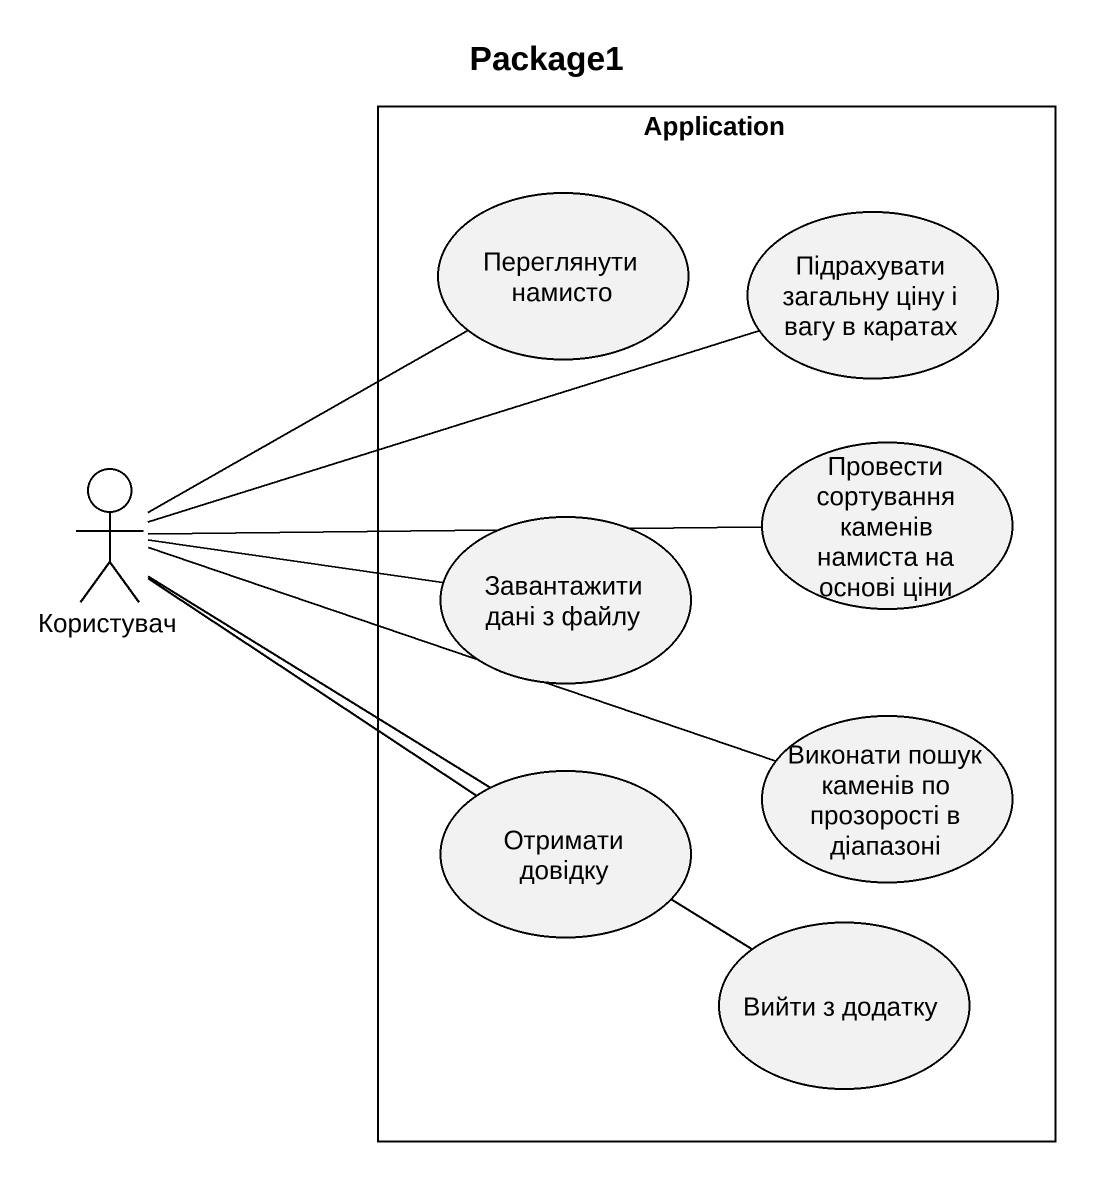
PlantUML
@startuml
title Package1
rectangle Application {
  usecase "Переглянути намисто" as Переглянути_намисто
  usecase "Підрахувати загальну ціну і вагу в каратах" as Підрахувати_загальну_ціну_і
  usecase "Завантажити дані з файлу" as Завантажити_дані_з_файлу
  usecase "Провести сортування каменів намиста на основі ціни" as Провести_сортування_каменів
  usecase "Виконати пошук каменів по прозорості в діапазоні" as Виконати_пошук_каменів_по
  usecase "Отримати довідку" as Отримати_довідку
  usecase "Вийти з додатку" as Вийти_з_додатку
}
actor Користувач
Користувач -up- Переглянути_намисто
Користувач -right- Підрахувати_загальну_ціну_і
Користувач -right- Завантажити_дані_з_файлу
Користувач -right- Провести_сортування_каменів
Користувач -right- Виконати_пошук_каменів_по
Користувач -- Отримати_довідку
Користувач -right- Вийти_з_додатку
@enduml
